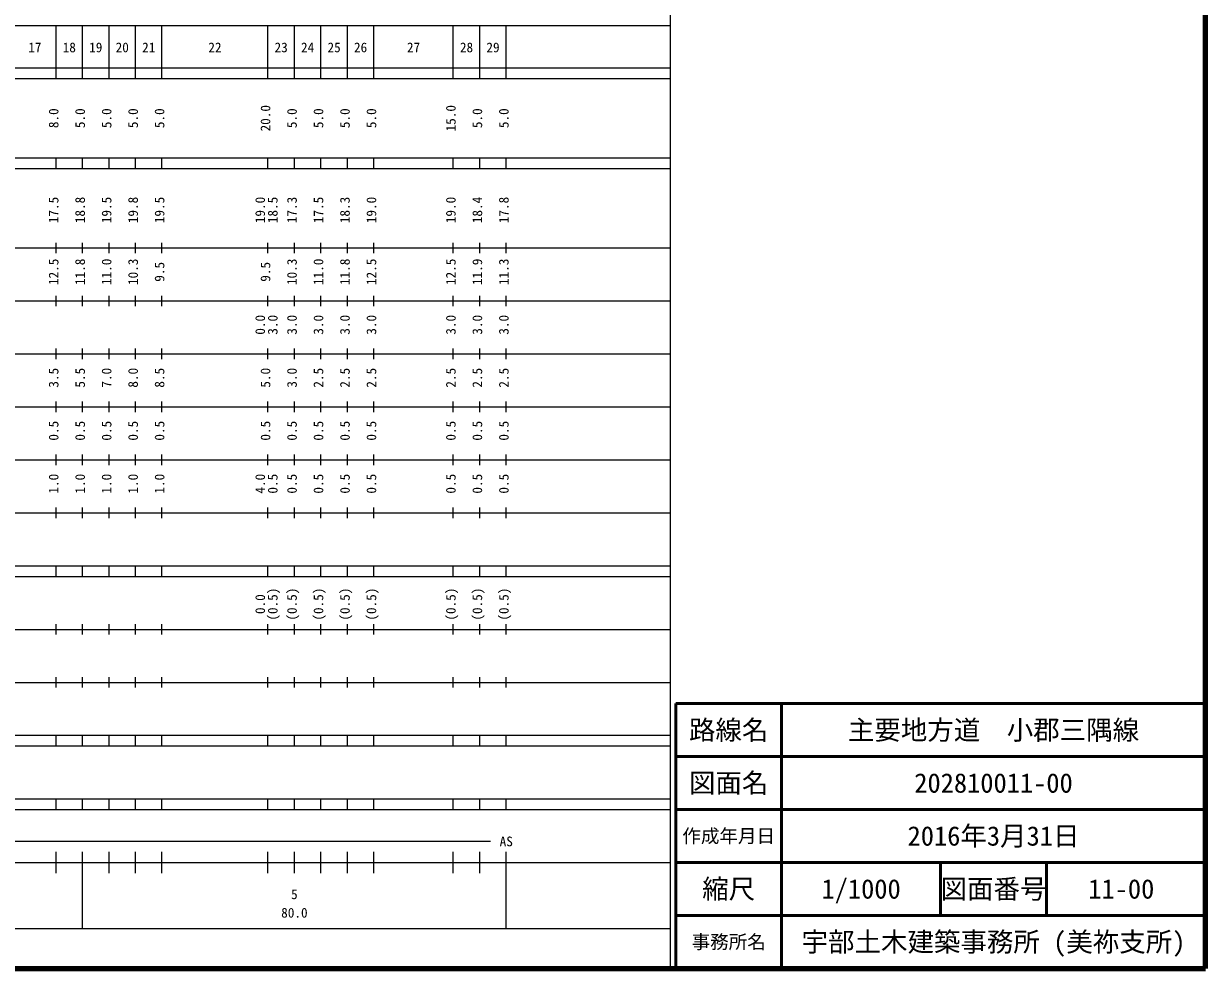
# Model space of a CAD drawing. Units: millimetres on the paper, enlarged 1000 times. Extents: x 40000 to 680000, y 20000 to 380000.
# Drawn here: x 456880 to 680000, y 20000 to 198357 of the extents above; entities that cross this region are included whole.
import ezdxf
from ezdxf.enums import TextEntityAlignment as Align

# ---------------------------------------------------------------- set-up
doc = ezdxf.new("R2010")
doc.units = ezdxf.units.MM
doc.header["$LTSCALE"] = 1000
for name, color, linetype, lineweight in [('M-TTL', 2, 'Continuous', 140), ('M-TTL-BAND', 7, 'Continuous', 25), ('M-TTL-FRAM', 2, 'Continuous', 50), ('M-TTL-LINE', 7, 'Continuous', 50)]:
    doc.layers.add(name, color=color, linetype=linetype, lineweight=lineweight)
doc.layers.add('M-TTL-TXT', color=7, linetype='Continuous')
doc.styles.add('ＭＳ ゴシック', font='')
doc.styles.get('ＭＳ ゴシック').set_extended_font_data('MS Gothic')

msp = doc.modelspace()

# ---------------------------------------------------------------- linework, layer by layer
at = {"layer": 'M-TTL'}
for p, q in [((680000, 20000), (680000, 380000)), ((40000, 20000), (680000, 20000))]:
    msp.add_line(p, q, dxfattribs=at)
at = {"layer": 'M-TTL-BAND'}
for p, q in [((579000, 20000), (579000, 370000)), ((68000, 198000), (579000, 198000)), ((463000, 188000), (463000, 198000)), ((468000, 188000), (468000, 198000)), ((473000, 188000), (473000, 198000)), ((478000, 188000), (478000, 198000)), ((483000, 188000), (483000, 198000)), ((503000, 188000), (503000, 198000)), ((508000, 188000), (508000, 198000)), ((513000, 188000), (513000, 198000)), ((518000, 188000), (518000, 198000)), ((523000, 188000), (523000, 198000)), ((538000, 188000), (538000, 198000)), ((543000, 188000), (543000, 198000)), ((548000, 188000), (548000, 198000)), ((40000, 190000), (579000, 190000)), ((40000, 188000), (579000, 188000)), ((40000, 173000), (579000, 173000)), ((463000, 171000), (463000, 173000)), ((468000, 171000), (468000, 173000)), ((473000, 171000), (473000, 173000)), ((478000, 171000), (478000, 173000)), ((483000, 171000), (483000, 173000)), ((503000, 171000), (503000, 173000)), ((508000, 171000), (508000, 173000)), ((513000, 171000), (513000, 173000)), ((518000, 171000), (518000, 173000)), ((523000, 171000), (523000, 173000)), ((538000, 171000), (538000, 173000)), ((543000, 171000), (543000, 173000)), ((548000, 171000), (548000, 173000)), ((40000, 171000), (579000, 171000)), ((463000, 155000), (463000, 157000)), ((468000, 155000), (468000, 157000)), ((473000, 155000), (473000, 157000)), ((478000, 155000), (478000, 157000)), ((483000, 155000), (483000, 157000)), ((503000, 155000), (503000, 157000)), ((508000, 155000), (508000, 157000)), ((513000, 155000), (513000, 157000)), ((518000, 155000), (518000, 157000)), ((523000, 155000), (523000, 157000)), ((538000, 155000), (538000, 157000)), ((543000, 155000), (543000, 157000)), ((548000, 155000), (548000, 157000)), ((40000, 156000), (579000, 156000)), ((46000, 146000), (579000, 146000)), ((463000, 145000), (463000, 147000)), ((468000, 145000), (468000, 147000)), ((473000, 145000), (473000, 147000)), ((478000, 145000), (478000, 147000)), ((483000, 145000), (483000, 147000)), ((503000, 145000), (503000, 147000)), ((508000, 145000), (508000, 147000)), ((513000, 145000), (513000, 147000)), ((518000, 145000), (518000, 147000)), ((523000, 145000), (523000, 147000)), ((538000, 145000), (538000, 147000)), ((543000, 145000), (543000, 147000)), ((548000, 145000), (548000, 147000)), ((463000, 135000), (463000, 137000)), ((468000, 135000), (468000, 137000)), ((473000, 135000), (473000, 137000)), ((478000, 135000), (478000, 137000)), ((483000, 135000), (483000, 137000)), ((503000, 135000), (503000, 137000)), ((508000, 135000), (508000, 137000)), ((513000, 135000), (513000, 137000)), ((518000, 135000), (518000, 137000)), ((523000, 135000), (523000, 137000)), ((538000, 135000), (538000, 137000)), ((543000, 135000), (543000, 137000)), ((548000, 135000), (548000, 137000)), ((52000, 136000), (579000, 136000)), ((46000, 126000), (579000, 126000)), ((463000, 125000), (463000, 127000)), ((468000, 125000), (468000, 127000)), ((473000, 125000), (473000, 127000)), ((478000, 125000), (478000, 127000)), ((483000, 125000), (483000, 127000)), ((503000, 125000), (503000, 127000)), ((508000, 125000), (508000, 127000)), ((513000, 125000), (513000, 127000)), ((518000, 125000), (518000, 127000)), ((523000, 125000), (523000, 127000)), ((538000, 125000), (538000, 127000)), ((543000, 125000), (543000, 127000)), ((548000, 125000), (548000, 127000)), ((463000, 115000), (463000, 117000)), ((468000, 115000), (468000, 117000)), ((473000, 115000), (473000, 117000)), ((478000, 115000), (478000, 117000)), ((483000, 115000), (483000, 117000)), ((503000, 115000), (503000, 117000)), ((508000, 115000), (508000, 117000)), ((513000, 115000), (513000, 117000)), ((518000, 115000), (518000, 117000)), ((523000, 115000), (523000, 117000)), ((538000, 115000), (538000, 117000)), ((543000, 115000), (543000, 117000)), ((548000, 115000), (548000, 117000)), ((52000, 116000), (579000, 116000)), ((46000, 106000), (579000, 106000)), ((463000, 105000), (463000, 107000)), ((468000, 105000), (468000, 107000)), ((473000, 105000), (473000, 107000)), ((478000, 105000), (478000, 107000)), ((483000, 105000), (483000, 107000)), ((503000, 105000), (503000, 107000)), ((508000, 105000), (508000, 107000)), ((513000, 105000), (513000, 107000)), ((518000, 105000), (518000, 107000)), ((523000, 105000), (523000, 107000)), ((538000, 105000), (538000, 107000)), ((543000, 105000), (543000, 107000)), ((548000, 105000), (548000, 107000)), ((40000, 96000), (579000, 96000)), ((463000, 94000), (463000, 96000)), ((468000, 94000), (468000, 96000)), ((473000, 94000), (473000, 96000)), ((478000, 94000), (478000, 96000)), ((483000, 94000), (483000, 96000)), ((503000, 94000), (503000, 96000)), ((508000, 94000), (508000, 96000)), ((513000, 94000), (513000, 96000)), ((518000, 94000), (518000, 96000)), ((523000, 94000), (523000, 96000)), ((538000, 94000), (538000, 96000)), ((543000, 94000), (543000, 96000)), ((548000, 94000), (548000, 96000)), ((40000, 94000), (579000, 94000)), ((463000, 83000), (463000, 85000)), ((468000, 83000), (468000, 85000)), ((473000, 83000), (473000, 85000)), ((478000, 83000), (478000, 85000)), ((483000, 83000), (483000, 85000)), ((503000, 83000), (503000, 85000)), ((508000, 83000), (508000, 85000)), ((513000, 83000), (513000, 85000)), ((518000, 83000), (518000, 85000)), ((523000, 83000), (523000, 85000)), ((538000, 83000), (538000, 85000)), ((543000, 83000), (543000, 85000)), ((548000, 83000), (548000, 85000)), ((49000, 84000), (579000, 84000)), ((40000, 74000), (579000, 74000)), ((463000, 73000), (463000, 75000)), ((468000, 73000), (468000, 75000)), ((473000, 73000), (473000, 75000)), ((478000, 73000), (478000, 75000)), ((483000, 73000), (483000, 75000)), ((503000, 73000), (503000, 75000)), ((508000, 73000), (508000, 75000)), ((513000, 73000), (513000, 75000)), ((518000, 73000), (518000, 75000)), ((523000, 73000), (523000, 75000)), ((538000, 73000), (538000, 75000)), ((543000, 73000), (543000, 75000)), ((548000, 73000), (548000, 75000)), ((40000, 64000), (579000, 64000)), ((463000, 62000), (463000, 64000)), ((468000, 62000), (468000, 64000)), ((473000, 62000), (473000, 64000)), ((478000, 62000), (478000, 64000)), ((483000, 62000), (483000, 64000)), ((503000, 62000), (503000, 64000)), ((508000, 62000), (508000, 64000)), ((513000, 62000), (513000, 64000)), ((518000, 62000), (518000, 64000)), ((523000, 62000), (523000, 64000)), ((538000, 62000), (538000, 64000)), ((543000, 62000), (543000, 64000)), ((548000, 62000), (548000, 64000)), ((40000, 62000), (579000, 62000)), ((40000, 52000), (579000, 52000)), ((463000, 50000), (463000, 52000)), ((468000, 50000), (468000, 52000)), ((473000, 50000), (473000, 52000)), ((478000, 50000), (478000, 52000)), ((483000, 50000), (483000, 52000)), ((503000, 50000), (503000, 52000)), ((508000, 50000), (508000, 52000)), ((513000, 50000), (513000, 52000)), ((518000, 50000), (518000, 52000)), ((523000, 50000), (523000, 52000)), ((538000, 50000), (538000, 52000)), ((543000, 50000), (543000, 52000)), ((548000, 50000), (548000, 52000)), ((40000, 50000), (579000, 50000)), ((71000, 44000), (545000, 44000)), ((463000, 38000), (463000, 42000)), ((468000, 27500), (468000, 42000)), ((473000, 38000), (473000, 42000)), ((478000, 38000), (478000, 42000)), ((483000, 38000), (483000, 42000)), ((503000, 38000), (503000, 42000)), ((508000, 38000), (508000, 42000)), ((513000, 38000), (513000, 42000)), ((518000, 38000), (518000, 42000)), ((523000, 38000), (523000, 42000)), ((538000, 38000), (538000, 42000)), ((543000, 38000), (543000, 42000)), ((548000, 27500), (548000, 42000)), ((40000, 40000), (579000, 40000)), ((68000, 27500), (579000, 27500))]:
    msp.add_line(p, q, dxfattribs=at)
at = {"layer": 'M-TTL-FRAM'}
for p, q in [((680000, 70000), (580000, 70000)), ((580000, 70000), (580000, 20000))]:
    msp.add_line(p, q, dxfattribs=at)
at = {"layer": 'M-TTL-LINE'}
for p, q in [((600000, 70000), (600000, 20000)), ((680000, 60000), (580000, 60000)), ((680000, 50000), (580000, 50000)), ((680000, 40000), (580000, 40000)), ((630000, 40000), (630000, 30000)), ((650000, 40000), (650000, 30000)), ((680000, 30000), (580000, 30000))]:
    msp.add_line(p, q, dxfattribs=at)

# ---------------------------------------------------------------- texts
at = {"layer": 'M-TTL-BAND', "style": 'ＭＳ ゴシック'}
for s, p in [('17', (459000, 192405)), ('18', (465500, 192405)), ('19', (470500, 192405)), ('20', (475500, 192405)), ('21', (480500, 192405)), ('22', (493000, 192405)), ('23', (505500, 192405)), ('24', (510500, 192405)), ('25', (515500, 192405)), ('26', (520500, 192405)), ('27', (530500, 192405)), ('28', (540500, 192405)), ('29', (545500, 192405)), ('AS', (548000, 42500)), ('5', (508000, 32523)), ('80.0', (508000, 29033))]:
    msp.add_text(s, height=1833, dxfattribs=at).set_placement(p, align=Align.BOTTOM_CENTER)
for s, p in [('8.0', (464000, 180500)), ('5.0', (469000, 180500)), ('5.0', (474000, 180500)), ('5.0', (479000, 180500)), ('5.0', (484000, 180500)), ('20.0', (504000, 180500)), ('5.0', (509000, 180500)), ('5.0', (514000, 180500)), ('5.0', (519000, 180500)), ('5.0', (524000, 180500)), ('15.0', (539000, 180500)), ('5.0', (544000, 180500)), ('5.0', (549000, 180500)), ('17.5', (464000, 163174)), ('18.8', (469000, 163174)), ('19.5', (474000, 163174)), ('19.8', (479000, 163174)), ('19.5', (484000, 163174)), ('19.0', (503000, 163174)), ('18.5', (505370, 163174)), ('17.3', (509000, 163174)), ('17.5', (514000, 163174)), ('18.3', (519000, 163174)), ('19.0', (524000, 163174)), ('19.0', (539000, 163174)), ('18.4', (544000, 163174)), ('17.8', (549000, 163174)), ('12.5', (464000, 151500)), ('11.8', (469000, 151500)), ('11.0', (474000, 151500)), ('10.3', (479000, 151500)), ('9.5', (484000, 151500)), ('9.5', (504000, 151500)), ('10.3', (509000, 151500)), ('11.0', (514000, 151500)), ('11.8', (519000, 151500)), ('12.5', (524000, 151500)), ('12.5', (539000, 151500)), ('11.9', (544000, 151500)), ('11.3', (549000, 151500)), ('0.0', (503000, 141500)), ('3.0', (505370, 141500)), ('3.0', (509000, 141500)), ('3.0', (514000, 141500)), ('3.0', (519000, 141500)), ('3.0', (524000, 141500)), ('3.0', (539000, 141500)), ('3.0', (544000, 141500)), ('3.0', (549000, 141500)), ('3.5', (464000, 131500)), ('5.5', (469000, 131500)), ('7.0', (474000, 131500)), ('8.0', (479000, 131500)), ('8.5', (484000, 131500)), ('5.0', (504000, 131500)), ('3.0', (509000, 131500)), ('2.5', (514000, 131500)), ('2.5', (519000, 131500)), ('2.5', (524000, 131500)), ('2.5', (539000, 131500)), ('2.5', (544000, 131500)), ('2.5', (549000, 131500)), ('0.5', (464000, 121500)), ('0.5', (469000, 121500)), ('0.5', (474000, 121500)), ('0.5', (479000, 121500)), ('0.5', (484000, 121500)), ('0.5', (504000, 121500)), ('0.5', (509000, 121500)), ('0.5', (514000, 121500)), ('0.5', (519000, 121500)), ('0.5', (524000, 121500)), ('0.5', (539000, 121500)), ('0.5', (544000, 121500)), ('0.5', (549000, 121500)), ('1.0', (464000, 111500)), ('1.0', (469000, 111500)), ('1.0', (474000, 111500)), ('1.0', (479000, 111500)), ('1.0', (484000, 111500)), ('4.0', (503000, 111500)), ('0.5', (505370, 111500)), ('0.5', (509000, 111500)), ('0.5', (514000, 111500)), ('0.5', (519000, 111500)), ('0.5', (524000, 111500)), ('0.5', (539000, 111500)), ('0.5', (544000, 111500)), ('0.5', (549000, 111500)), ('(0.5)', (505370, 88764)), ('(0.5)', (509000, 88764)), ('(0.5)', (514000, 88764)), ('(0.5)', (519000, 88764)), ('(0.5)', (524000, 88764)), ('(0.5)', (539000, 88764)), ('(0.5)', (544000, 88764)), ('(0.5)', (549000, 88764)), ('0.0', (503000, 88764))]:
    msp.add_text(s, height=1833, rotation=90, dxfattribs=at).set_placement(p, align=Align.BOTTOM_CENTER)
at = {"layer": 'M-TTL-TXT', "style": 'ＭＳ ゴシック'}
for s, height, p in [('路線名', 3666, (590000, 65000)), ('路線名', 3666, (590000, 65000)), ('主要地方道\u3000小郡三隅線', 3666, (640000, 65000)), ('図面名', 3666, (590000, 55000)), ('図面名', 3666, (590000, 55000)), ('202810011-00', 3666, (640000, 55000)), ('2016年3月31日', 3666, (640000, 45000)), ('作成年月日', 2566, (590000, 45000)), ('作成年月日', 2566, (590000, 45000)), ('縮尺', 3666, (590000, 35000)), ('縮尺', 3666, (590000, 35000)), ('1/1000', 3666, (615000, 35000)), ('図面番号', 3666, (640000, 35000)), ('図面番号', 3666, (640000, 35000)), ('11-00', 3666, (664125, 35000)), ('宇部土木建築事務所 (美祢支所)', 3666, (640000, 25000)), ('事務所名', 2566, (590000, 25000)), ('事務所名', 2566, (590000, 25000))]:
    msp.add_text(s, height=height, dxfattribs=at).set_placement(p, align=Align.MIDDLE_CENTER)

doc.saveas('drawing.dxf')
